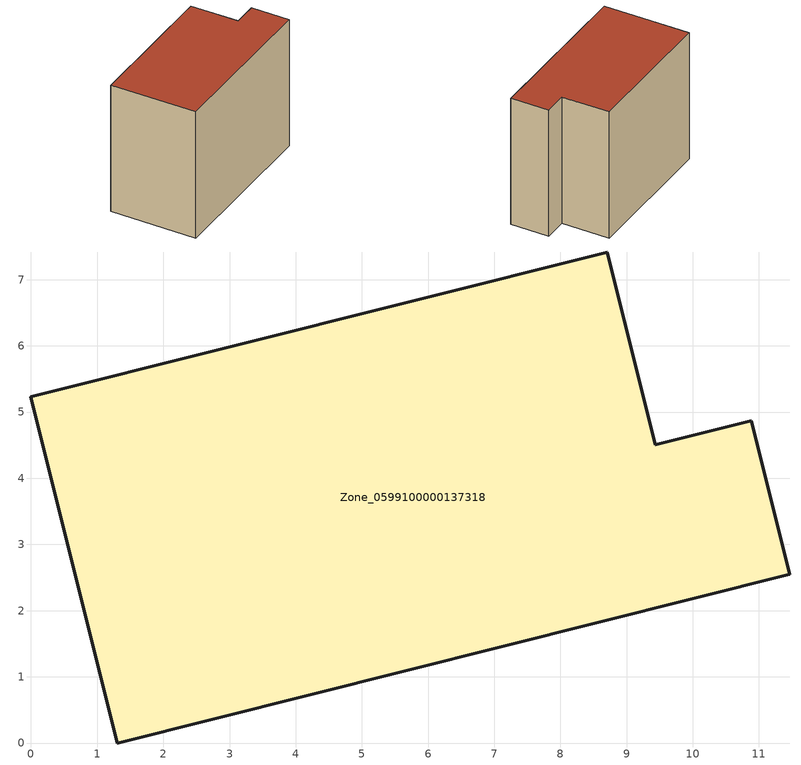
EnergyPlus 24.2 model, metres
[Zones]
Zone_0599100000137318
 floor ground (C_G): 1.3,0 0,5.23 8.71,7.42 9.43,4.51 10.88,4.87 11.46,2.55 z0
 wall outside (C_F): 1.3,0 11.46,2.55 10.88,4.87 9.43,4.51 8.71,7.42 0,5.23 1.3,0 z0:8.37
 roof outside (C_R): 0,5.23 1.3,0 11.46,2.55 10.88,4.87 9.43,4.51 8.71,7.42 z8.37
[BUILDING]
Pand.0599100000137318: North Axis=0; Terrain=City; Loads Convergence Tolerance Value=0.04; Temperature Convergence Tolerance Value=0.4; Solar Distribution=FullExterior; Maximum Number of Warmup Days=25; Minimum Number of Warmup Days=1
[Site:Location]
Rotterdam.The.Hague.AP_ZH_NLD Design_Conditions: Latitude=51.96; Longitude=4.45; Time Zone=1; Elevation=-4.5
[SITE:GROUNDTEMPERATURE:BUILDINGSURFACE]
18, 18, 18, 18, 18, 18, 18, 18, 18, 18, 18, 18
[MATERIAL] Thermal Absorptance=0.9; Solar Absorptance=0.7; Visible Absorptance=0.7
Name | Roughness | Thickness | Conductivity | Density | Specific Heat
G.TI.1975-1991 | MediumSmooth | 0.15 | 0.288461 | 540 | 1210
F.TI.1975-1991 | Rough | 0.3 | 0.230769 | 1920 | 840
R.TI.1975-1991 | MediumRough | 0.2 | 0.153846 | 1500 | 1000
[CONSTRUCTION]
C_G: G.TI.1975-1991
C_F: F.TI.1975-1991
C_R: R.TI.1975-1991
[ZONE]
Zone_0599100000137318: Type=1; Multiplier=1; Ceiling Height=Autocalculate; Volume=Autocalculate; Floor Area=autocalculate; Part of Total Floor Area=Yes
[ZONEINFILTRATION:DESIGNFLOWRATE]
Infil_Zone_0599100000137318: Zone or ZoneList or Space or SpaceList=Zone_0599100000137318; Schedule=AlwaysOn; Design Flow Rate Calculation Method=Flow/Area; Flow Rate per Floor Area=0.003; Constant Term Coefficient=1; Temperature Term Coefficient=0; Velocity Term Coefficient=0; Velocity Squared Term Coefficient=0
[HVACTEMPLATE:ZONE:IDEALLOADSAIRSYSTEM]
Zone_0599100000137318: Maximum Heating Supply Air Temperature=50; Minimum Cooling Supply Air Temperature=13; Maximum Heating Supply Air Humidity Ratio=0.0156; Minimum Cooling Supply Air Humidity Ratio=0.0077; Heating Limit=NoLimit; Cooling Limit=NoLimit; Dehumidification Control Type=ConstantSensibleHeatRatio; Cooling Sensible Heat Ratio=0.7; Dehumidification Setpoint=60; Humidification Control Type=None; Humidification Setpoint=30; Outdoor Air Method=None; Outdoor Air Flow Rate per Person=0.00944; Outdoor Air Flow Rate per Zone Floor Area=0; Outdoor Air Flow Rate per Zone=0; Demand Controlled Ventilation Type=None; Outdoor Air Economizer Type=NoEconomizer; Heat Recovery Type=None; Sensible Heat Recovery Effectiveness=0.7; Latent Heat Recovery Effectiveness=0.65
[ZONECONTROL:THERMOSTAT]
ThermostatControl_Zone_0599100000137318: Zone or ZoneList=Zone_0599100000137318; Control Type Schedule=DualSetpointControlType; Control 1=Thermostat_Zone_0599100000137318; Temperature Difference Between Cutout And Setpoint=0
[THERMOSTATSETPOINT:DUALSETPOINT]
Thermostat_Zone_0599100000137318: Heating Setpoint Temperature Schedule=HeatingSetpoint_Zone_0599100000137318; Cooling Setpoint Temperature Schedule=CoolingSetpoint_Zone_0599100000137318
[SCHEDULE:COMPACT]
HeatingSetpoint_Zone_0599100000137318: Through: 12/31, For: AllDays, Until: 24:00, 21
CoolingSetpoint_Zone_0599100000137318: Through: 12/31, For: AllDays, Until: 24:00, 24
DualSetpointControlType: Through: 12/31, For: AllDays, Until: 24:00, 4
AlwaysOn: Through: 12/31, For: AllDays, Until: 24:00, 1
